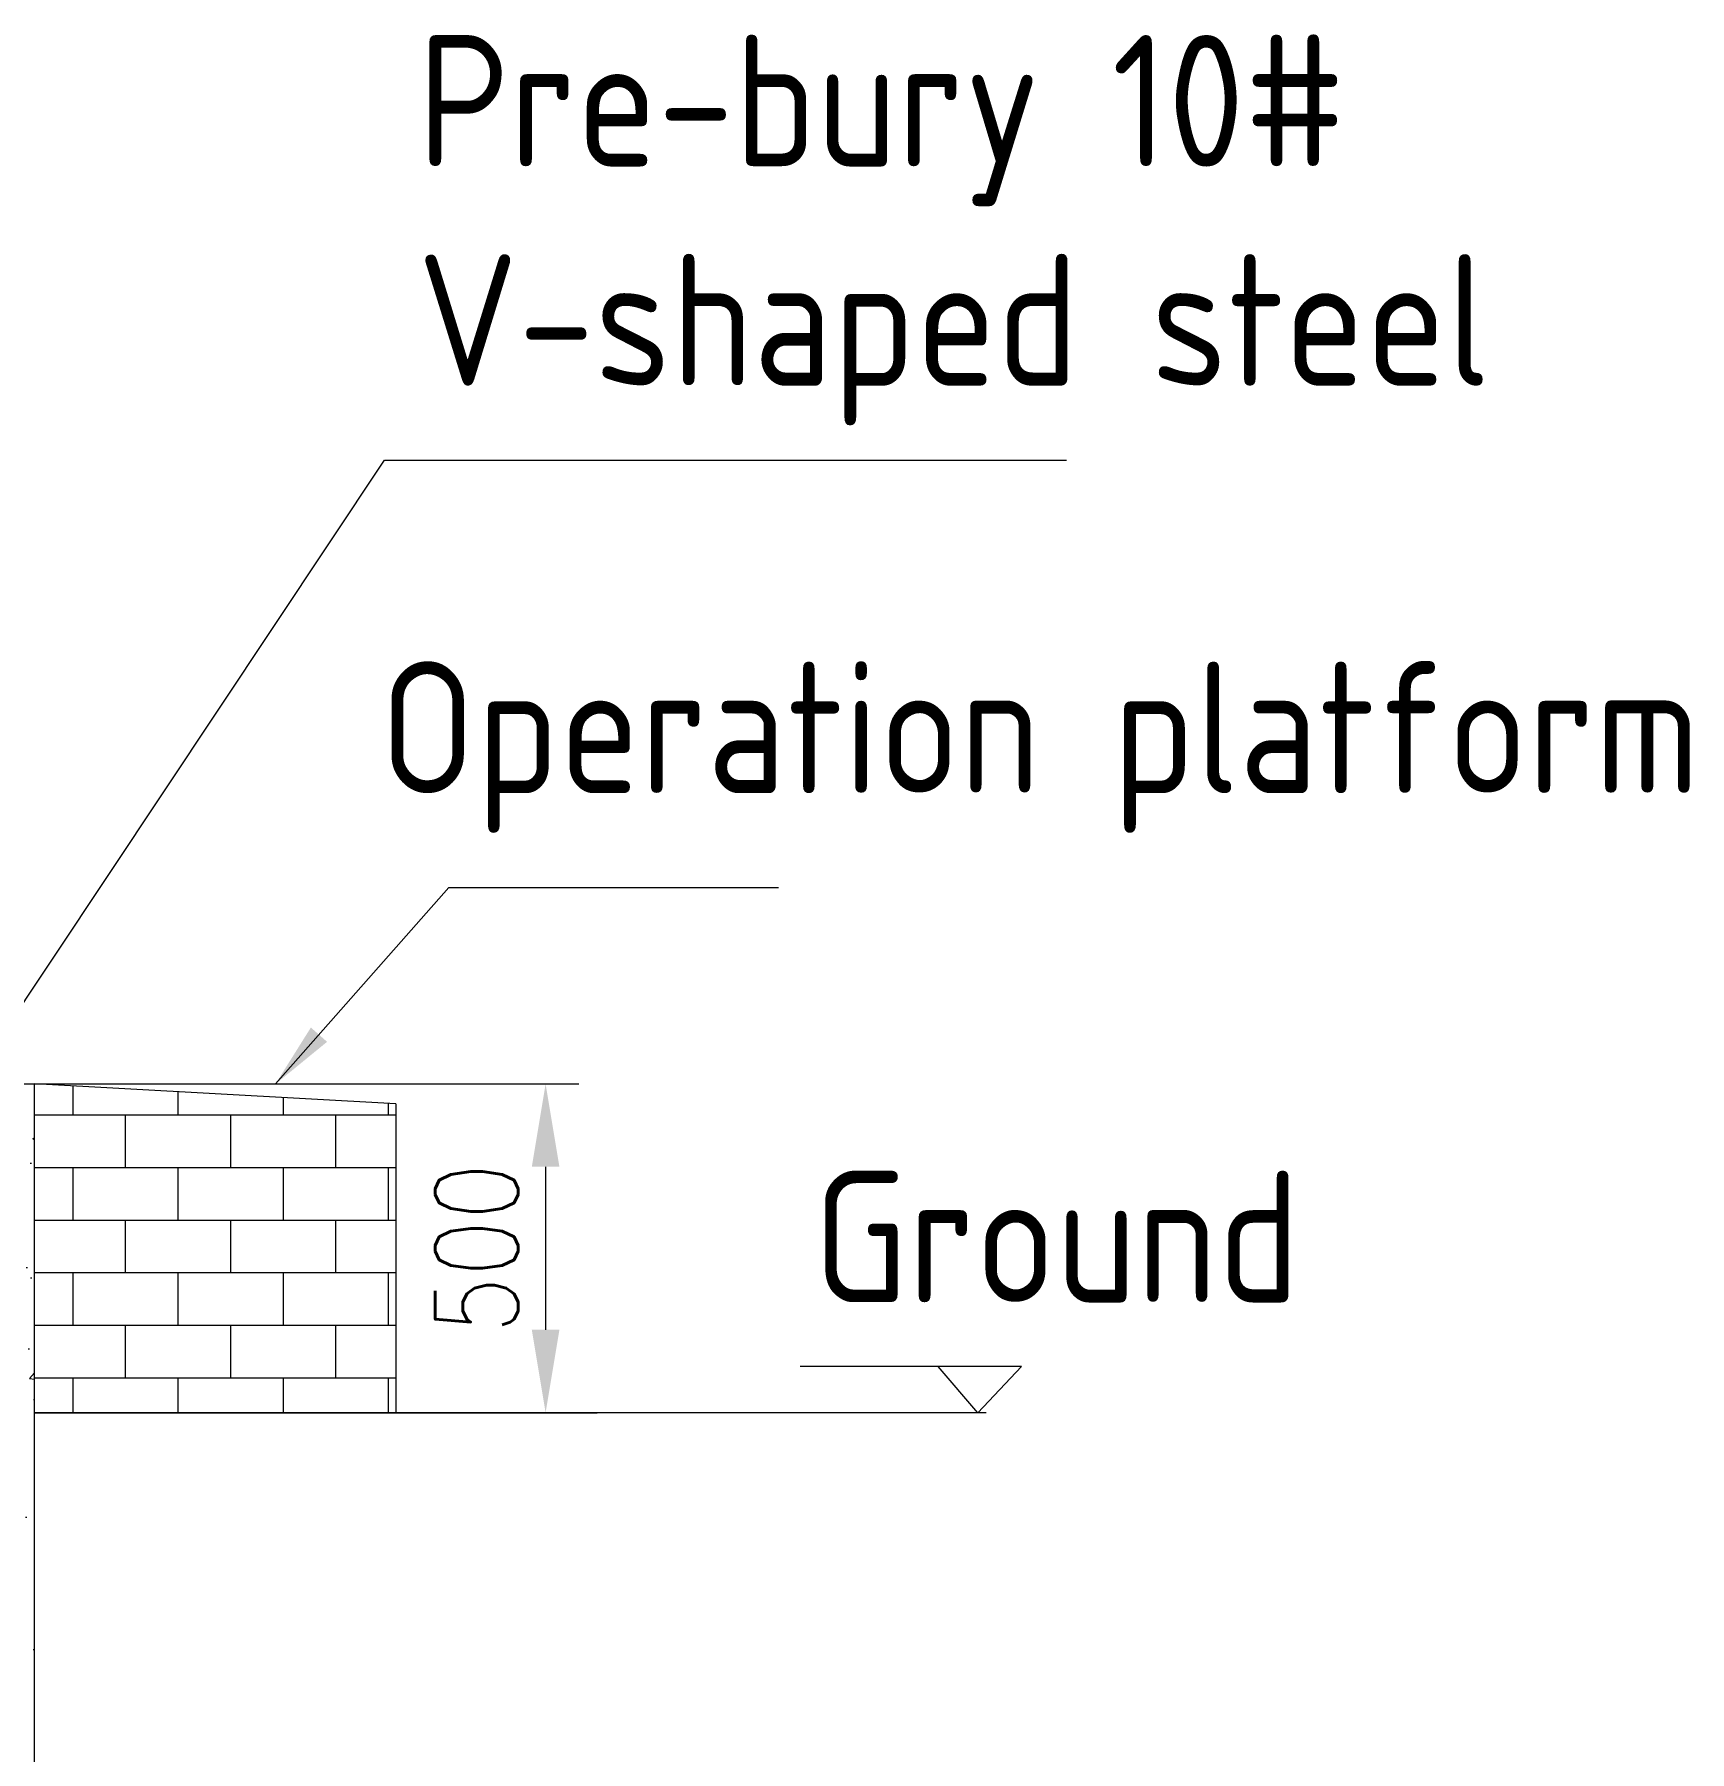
# Model space of a CAD drawing. Header units: millimetres. Extents: x 0 to 87554, y -20854 to 20404.
# Drawn here: x 72396 to 74914, y -6845 to -4232 of the extents above; entities that cross this region are included whole.
import ezdxf

# ---------------------------------------------------------------- set-up
doc = ezdxf.new("R2010")
doc.units = ezdxf.units.MM
doc.layers.get('0').update_dxf_attribs({"lineweight": 15})
doc.layers.get('Defpoints').update_dxf_attribs({"lineweight": 15})
doc.styles.add('GB', font='gbenor.shx', dxfattribs={"bigfont": 'gbcbig.shx'})
doc.styles.get("Standard").update_dxf_attribs({"font": 'isocp.shx', "width": 0.707, "bigfont": 'hztxt.shx'})
doc.styles.add('TH_GBDIM', font='romans.shx', dxfattribs={"width": 0.8, "bigfont": 'gbcbig.shx'})
doc.dimstyles.new('1TH_GBDIM', dxfattribs={"dimscale": 42, "dimtxt": 3, "dimasz": 3, "dimexe": 1.2, "dimexo": 0, "dimgap": 1, "dimtad": 1, "dimdec": 1, "dimlfac": -1.5, "dimdsep": 46, "dimtxsty": 'TH_GBDIM', "dimcen": 2.5, "dimclrd": 130, "dimclre": 130, "dimclrt": 3, "dimadec": 0, "dimazin": 2, "dimtfac": 0.714286, "dimtdec": 1, "dimtmove": 0, "dimatfit": 3, "dimfxl": 1, "dimtolj": 1, "dimtzin": 0, "dimlwd": -1, "dimlwe": -1, "dimarcsym": 0})
doc.dimstyles.new('ZGS', dxfattribs={"dimtxt": 25, "dimasz": 10, "dimexe": 5, "dimexo": 3, "dimgap": 5, "dimtad": 1, "dimtoh": 1, "dimdec": 0, "dimtxsty": 'Standard', "dimcen": 10, "dimclrd": 95, "dimclre": 95, "dimclrt": 95, "dimadec": 0, "dimazin": 0, "dimtfac": 1, "dimtdec": 0, "dimtmove": 0, "dimatfit": 3, "dimfxl": 1, "dimlwd": 13, "dimlwe": 13, "dimarcsym": 0})

# ---------------------------------------------------------------- blocks, each defined once
blk = doc.blocks.new('*D249')
at = {"color": 130}
for p, q in [((72396.2, -5828.9), (73224.4, -5828.9)), ((73174, -5954.9), (73174, -6202.9)), ((73017.6, -6328.9), (73224.4, -6328.9))]:
    blk.add_line(p, q, dxfattribs=at)
at = {"color": 130, "lineweight": -3}
for points in [[(73153, -5954.9), (73195, -5954.9), (73174, -5828.9)], [(73153, -6202.9), (73195, -6202.9), (73174, -6328.9)]]:
    blk.add_solid(points, dxfattribs=at)
at = {"layer": 'Defpoints', "color": 0, "lineweight": -3}
for p in [(72396.2, -5828.9), (73017.6, -6328.9), (73174, -6328.9)]:
    blk.add_point(p, dxfattribs=at)
at = {"color": 3, "insert": (73069, -6078.9), "char_height": 126, "attachment_point": 5, "rotation": 90, "style": 'TH_GBDIM'}
blk.add_mtext('\\A1;500', dxfattribs=at)

msp = doc.modelspace()

# ---------------------------------------------------------------- hatches: boundary and pattern name
h = msp.add_hatch()
h.set_pattern_fill('AR-CONC', color=256, scale=30, style=0)
h.set_pattern_definition([(50, (-91145.7, -52802.26), (215.17805, -18.82564), [22.5, -247.5]), (355, (-91145.7, -52802.26), (-41.6254, 225.65764), [18, -198]), (100.4514, (-91127.78, -52803.83), (173.55281, 206.83186), [19.12206, -210.34263]), (46.1842, (-91145.7, -52742.26), (320.1723, -49.6557), [33.75, -371.25]), (96.6356, (-91119.03, -52746.4), (280.3988, 292.23536), [28.6831, -315.5139]), (351.1842, (-91145.7, -52742.26), (280.3986, 292.2356), [27, -297]), (21, (-91115.7, -52757.26), (179.07212, -120.78567), [22.5, -247.5]), (326, (-91115.7, -52757.26), (72.9946, 217.545), [18, -198]), (71.4514, (-91100.79, -52767.33), (252.0668, 96.75915), [19.12206, -210.34263]), (37.5, (-91145.71, -52802.26), (3.647957, 99.868156), [0, -195.6, 0, -201, 0, -198.75]), (7.5, (-91145.71, -52802.26), (78.92086, 118.323514), [0, -114.6, 0, -191.1, 0, -75.75]), (327.5, (-91212.61, -52802.26), (160.14673, -6.76646), [0, -75, 0, -234, 0, -310.5]), (317.5, (-91242.61, -52802.26), (174.95585, 30.0315), [0, -97.5, 0, -155.4, 0, -220.5])])
h.paths.add_polyline_path([(72146.212, -6757.154), (72396.212, -6757.154), (72396.212, -5828.912), (72321.212, -5828.912), (72321.212, -5871.912), (72316.212, -5871.912), (72312.51, -5839.023, 0.19934106), (72302.856, -5828.912), (72146.212, -5828.912)])
h.paths.add_polyline_path([(72146.212, -7528.912), (72021.212, -7528.912), (72021.212, -7828.912), (72521.212, -7828.912), (72521.212, -7528.912), (72396.212, -7528.912), (72396.212, -6757.154), (72146.212, -6757.154)])
at = {"ltscale": 0.5}
h = msp.add_hatch(dxfattribs=at)
h.set_pattern_fill('AR-B816', color=1, scale=10, style=0)
h.set_pattern_definition([(180, (837655.04, 456124.02), (0, 80), []), (90, (837655.04, 456124.02), (80, 80), [80, -80])])
h.paths.add_polyline_path([(72946.212, -6328.912), (72946.212, -5858.912), (72396.212, -5828.912), (72396.212, -6328.912)])

# ---------------------------------------------------------------- linework, layer by layer
for p, q in [((72146.212, -5828.912), (72396.212, -5828.912)), ((72396.212, -7528.912), (72396.212, -5828.912)), ((72946.212, -5858.912), (72396.212, -5828.912)), ((72946.212, -5858.912), (72946.212, -6328.912)), ((73897.999, -6258.558), (73561.164, -6258.558)), ((73831.707, -6328.912), (73771.038, -6258.558)), ((73831.707, -6328.912), (73897.999, -6258.558)), ((73844.116, -6328.912), (72396.212, -6328.912)), ((72396.212, -6328.912), (73252.657, -6328.912))]:
    msp.add_line(p, q)

# ---------------------------------------------------------------- texts
at = {"color": 34, "lineweight": 15, "insert": (72978.861, -4827.102), "char_height": 200, "width": 2067.61854, "attachment_point": 7, "style": 'GB'}
msp.add_mtext('Pre-bury 10# V-shaped steel', dxfattribs=at)
at = {"color": 34, "lineweight": 15, "char_height": 200, "style": 'GB'}
for s, insert, attachment_point in [('Operation platform', (74930.285, -5446.913), 9), ('Ground', (73581.045, -6161.35), 7)]:
    msp.add_mtext(s, dxfattribs=dict(at, insert=insert, attachment_point=attachment_point))

# ---------------------------------------------------------------- dimensions: what is measured, and where the dimension line sits
dim = msp.add_linear_dim(base=(73173.999, -6328.912), p1=(72396.212, -5828.912), p2=(73017.553, -6328.912), angle=90, dimstyle='1TH_GBDIM', override={"dimarcsym": 1})
dim.commit()
dim.dimension.update_dxf_attribs({"geometry": '*D249', "text_midpoint": (73173.999, -6078.912), "dimtype": 160})

# ---------------------------------------------------------------- leaders
at = {"color": 4, "lineweight": 13}
for points in [[(72300.594, -5823.912), (72929.084, -4880.226), (73966.438, -4880.226)], [(72763.075, -5828.912), (73026.559, -5530.219), (73528.257, -5530.219)]]:
    msp.add_leader(points, dimstyle='ZGS', override={"dimasz": 100, "dimgap": 5, "dimtad": 0, "dimfxl": 30}, dxfattribs=at)

doc.saveas('drawing.dxf')
